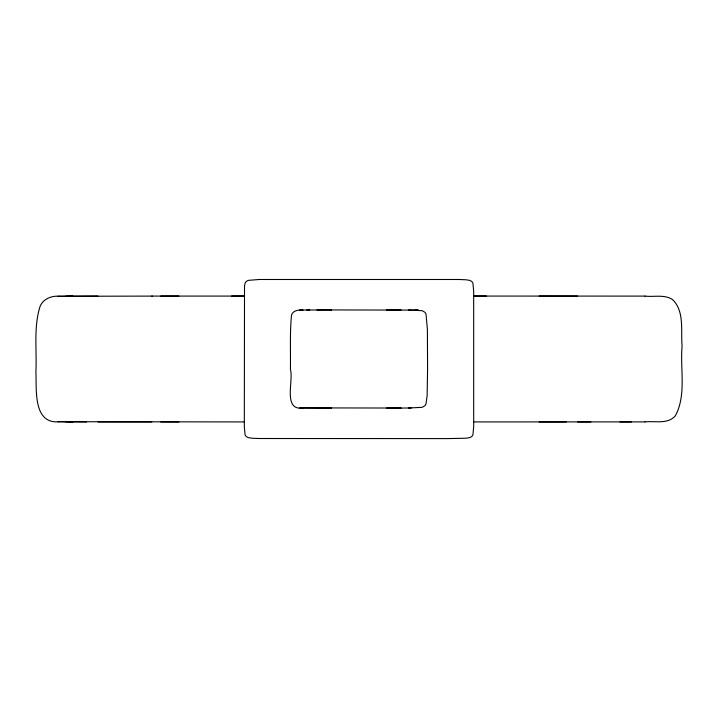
<?xml version="1.0" encoding="UTF-8"?>
<svg xmlns="http://www.w3.org/2000/svg" width="718" height="718" viewBox="0 0 718 718"><rect width="100%" height="100%" fill="white"/><g stroke="black" fill="none" stroke-linecap="round" stroke-linejoin="round"><path stroke-width="1.08" d="M98.007 296.076L59.863 296.274C51.831 295.493 42.936 298.706 39.939 306.801C33.459 327.821 36.968 350.402 35.9 372.023C36.78 389.309 32.579 424.697 59.863 421.726L86.564 421.924M65.482 296.265L72.94 296.094M316.979 309.961L331.447 309.898L306.748 310.023M388.447 408.066L386.742 408.102L401.111 408.039L299.774 407.887L331.447 408.102L329.643 408.066M645.006 421.897C654.96 420.739 668.036 424.625 675.458 415.641C686.641 394.523 679.955 368.774 682.1 345.977C680.664 330.693 684.748 311.289 672.497 299.532C664.392 294.218 654.017 297.18 645.006 296.103M309.763 309.979L299.774 310.113L303.023 310.068C297.952 309.575 290.934 310.858 291.302 317.428C289.839 334.759 290.691 352.197 290.422 369.564C293.824 380.001 282.452 411.136 303.023 407.932M408.398 408.021L422.166 407.321L425.092 405.607L426.034 403.74L427.138 395.618L427.578 369.564L427.398 329.571L426.034 314.26L425.092 312.393L422.166 310.679L408.398 309.979M398.696 408.075L411.333 407.977M57.961 421.717L243.941 421.924M160.751 296.094L178.872 296.076M566.215 421.897L539.128 421.924M151.785 296.094L243.941 296.076M577.55 296.103L539.128 296.076M152.369 296.103L57.961 296.283M231.672 296.058L243.958 296.067M486.328 296.058L474.042 296.067L645.06 296.103M329.643 309.934L418.289 310.113L415.112 310.068M98.007 421.924L151.785 421.906M577.55 421.897L590.869 421.897M619.984 421.897L631.427 421.897M474.006 421.924L645.06 421.897M160.751 421.906L178.872 421.924M401.111 309.961L386.742 309.898L388.447 309.934M65.482 421.735L72.94 421.906M244.515 286.096L244.317 426.752L245.098 434.92L246.265 436.571L248.231 437.63L252.153 438.231L259.261 438.51L447.215 438.599L465.847 438.231L469.769 437.63L471.735 436.571L472.902 434.92L473.683 426.752L473.683 291.248L472.902 283.08L471.735 281.429L469.769 280.37L465.847 279.769L458.739 279.49L259.261 279.49L248.231 280.37L246.265 281.429L245.098 283.08L244.515 286.096"/></g></svg>
